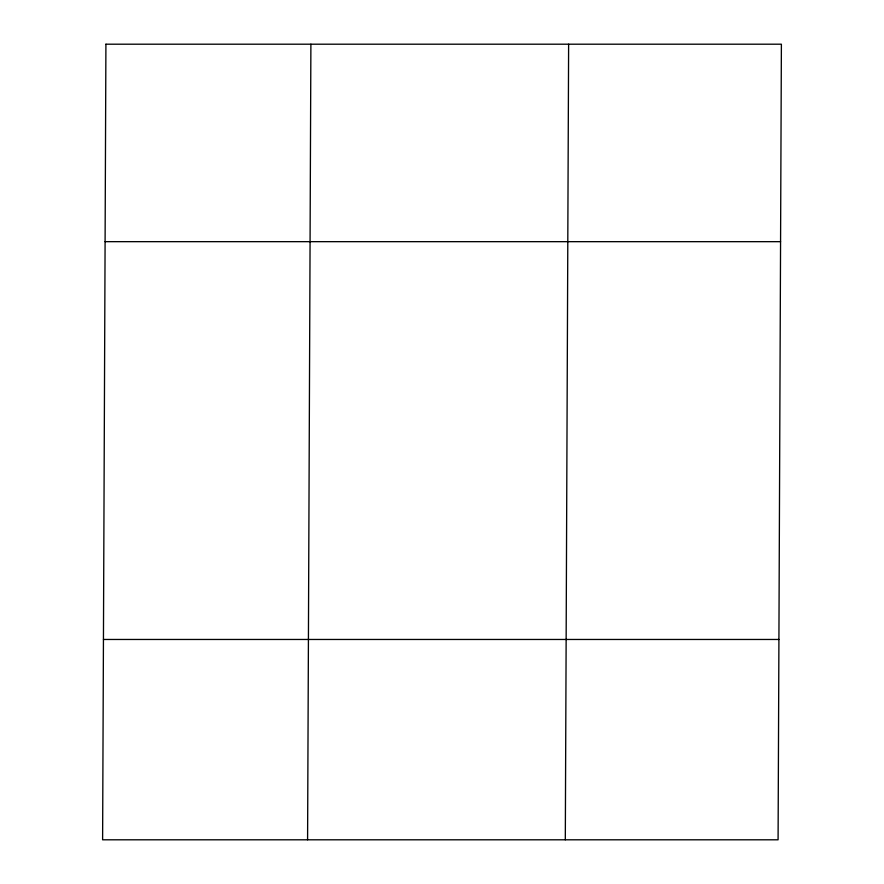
<?xml version="1.0" encoding="UTF-8"?>
<svg xmlns="http://www.w3.org/2000/svg" width="884" height="884" viewBox="0 0 884 884"><rect width="100%" height="100%" fill="white"/><g stroke="black" fill="none" stroke-linecap="round" stroke-linejoin="round"><path stroke-width="1.33" d="M307.588 839.8L310.892 44.2M565.307 839.8L568.622 44.2M105.097 241.663L780.572 241.675M103.439 639.464L778.914 639.464M105.914 44.2L102.61 839.8L778.086 839.8L781.39 44.2L105.914 44.2"/></g></svg>
